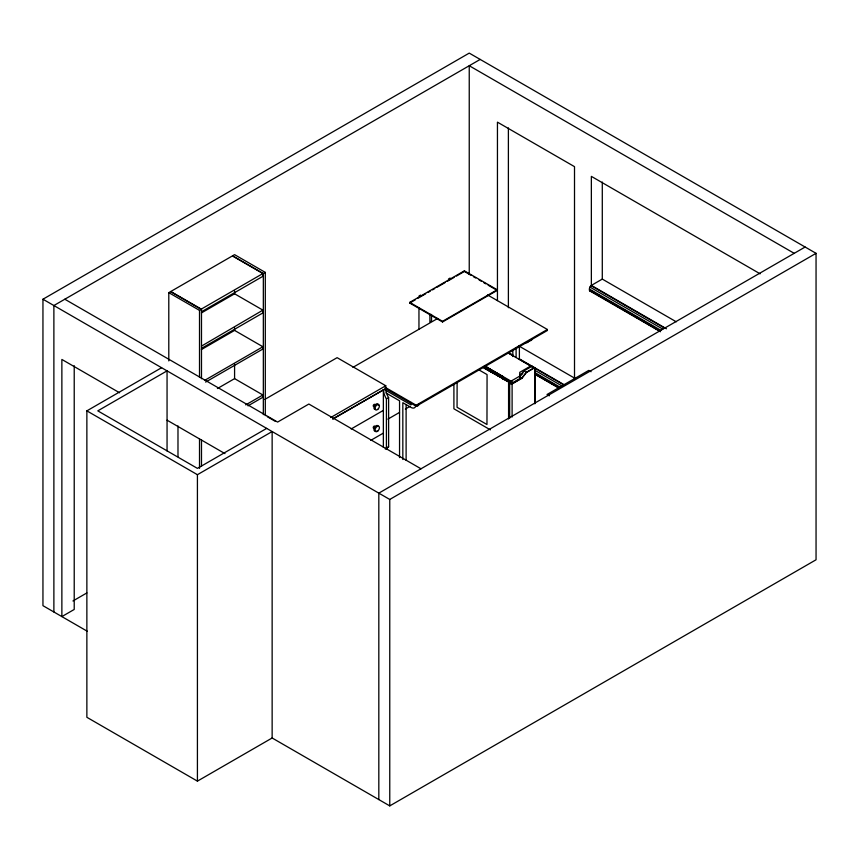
<?xml version="1.0" encoding="UTF-8"?>
<svg xmlns="http://www.w3.org/2000/svg" width="859" height="859" viewBox="0 0 859 859"><rect width="100%" height="100%" fill="white"/><g stroke="black" fill="none" stroke-linecap="round" stroke-linejoin="round"><path stroke-width="1.29" d="M457.117 382.33L457.063 407.295L486.967 424.507L487.064 374.578L479.011 369.939M484.497 366.117L484.497 367.931M502.794 376.478L500.024 375.072L502.794 376.478L502.569 378.379L484.54 368.157L484.669 366.02M484.54 368.157L484.884 366.149L486.849 367.276L486.677 369.198M486.849 367.276L486.731 369.424L487.074 367.405L489.039 368.543L488.921 370.68L489.254 368.672L491.23 369.799L490.886 371.818L491.23 369.799M489.039 368.543L488.868 370.465M491.445 369.928L491.101 371.947L491.445 369.928L493.41 371.067L493.077 373.085L493.41 371.067M500.196 374.986L499.852 376.994L499.97 374.857L498.005 373.719L497.662 375.737L497.791 373.59L495.815 372.452L495.482 374.47L495.6 372.334L493.635 371.195L493.453 373.117M495.6 372.334L495.428 374.245M497.791 373.59L497.608 375.512M499.97 374.857L499.798 376.779M484.487 365.848L509.913 380.526L510.31 382.824L510.31 381.557L504.169 378.014L502.601 378.83L502.869 376.467M502.622 376.575L502.569 378.379M532.634 367.137A1.546 0.891 -60 0 0 532.483 366.589L532.086 366.353A1.546 0.891 -60 0 0 531.538 366.503L523.883 370.927L519.512 376.607L521.939 378.003L526.309 372.323L533.965 367.91A1.546 0.891 -60 0 1 534.513 367.759L534.91 367.996A1.546 0.891 -60 0 1 535.06 368.532L535.06 402.817M87.274 631.258L42.95 605.67L42.95 299.222L469.239 53.108L816.05 253.33L816.05 559.778L389.761 805.892L272.142 737.988L197.42 781.132L86.866 717.297L86.866 410.86L161.589 367.716M480.181 59.421L53.881 305.536L53.881 611.973M168.793 360.92L168.793 292.64L170.769 291.502L201.489 309.24L201.489 378.755M170.769 291.502L234.582 254.661L265.302 272.4L265.302 415.659M170.769 291.759L201.049 309.24L262.897 273.538L232.606 256.046M168.793 292.64L199.513 310.378L201.489 309.24M232.606 255.799L263.337 273.538L265.302 272.4M263.337 276.05L201.489 311.763M201.36 312.966L234.582 293.789L263.337 310.389M263.337 312.665L201.489 348.378M201.36 349.581L234.582 330.404L263.337 347.004M204.485 380.473L262.897 346.757L262.897 349.022L205.634 382.083M217.402 388.547L234.582 378.636L263.337 395.237M418.956 296.054L420.599 295.109M448.484 279.014L450.116 278.058M409.722 302.4L464.386 270.832L497.189 289.773L497.189 290.406L442.525 321.964L409.722 303.034L409.722 302.4L442.525 321.33L497.189 289.773M409.722 303.034L415.412 299.737M417.689 298.427L425.667 293.821M427.943 292.511L430.219 291.19M432.496 289.88L434.772 288.56M437.059 287.25L445.026 282.643M447.303 281.333L454.143 277.382M456.419 276.072L464.386 271.465L471.172 275.385M245.717 404.9L262.897 394.979L262.897 397.255L248.004 405.845M264.84 399.392L337.115 357.666L385.766 385.755L385.766 388.536A11.672 6.743 60 0 0 388.612 397.62L388.612 446.863A11.672 6.743 60 0 0 386.271 449.44M352.931 367.373L437.693 318.442M266.677 428.394L197.42 468.38L97.797 410.86L167.054 370.873L167.054 450.975M86.866 410.86L197.42 474.694L272.142 431.551L272.142 737.988M330.704 417.549L385.766 385.755M332.744 418.891L383.586 389.793A11.672 6.743 60 0 0 386.421 398.887L386.421 448.119A11.672 6.743 60 0 0 385.229 448.913M332.97 419.02L385.766 388.536M386.421 398.887L388.612 397.62M659.948 330.951L589.435 290.235L589.435 289.086A3.361 1.943 -60 0 1 589.865 287.26L590.015 286.96A3.361 1.943 -60 0 1 590.992 285.618L602.288 279.089L676.269 321.803M589.435 290.235L594.407 292.704M351.159 428.974L383.361 410.377M72.951 600.967L86.899 592.914M387.892 419.138L399.51 412.427M405.33 409.077L409.968 406.393M385.122 387.302L416.175 405.223L547.376 329.48L547.376 330.49L416.175 406.232L385.122 388.311M487.074 367.405L488.878 368.64M489.254 368.672L491.058 369.896M370.712 440.399L383.361 433.097M493.635 371.195L495.439 372.43M495.815 372.452L497.619 373.686M498.005 373.719L499.809 374.953M502.601 378.83L510.31 382.824M386.421 448.119L388.612 446.863M519.749 374.846L523.056 372.946M482.887 367.459L508.979 382.051M519.749 375.834L522.132 374.46M509.913 380.526A1.546 0.891 0 0 0 512.104 380.526L519.749 376.113M534.62 367.781L526.309 372.581L521.939 378.261L512.104 383.941M510.568 381.772L508.582 382.921L509.666 383.543A1.922 1.117 0 0 0 512.104 383.683L521.939 378.003M509.913 383.06A1.546 0.891 0 0 0 512.104 383.06L519.749 378.636L519.749 372.323L530.69 366.009A1.546 0.891 -60 0 1 531.775 366.643M805.119 247.027L378.819 493.141L378.819 799.579M42.95 299.222L389.761 499.455L816.05 253.33M794.188 253.33L469.239 65.735L469.239 274.483M760.118 273.817L591.357 176.374L591.357 285.403L666.487 328.782M590.992 285.618L664.973 328.321M589.961 287.078L662.783 329.115M589.435 289.086L661.108 330.457M596.726 294.046L616.375 305.385M619.844 307.393L627.929 312.064M630.248 313.395L638.334 318.066M641.802 320.063L644.11 321.406M646.43 322.737L654.515 327.408M589.789 290.041L659.143 330.661M589.961 291.029L660.474 331.735M473.438 276.695L475.693 277.994M479.086 279.959L481.351 281.258M483.617 282.568L485.872 283.878M488.137 285.177L497.189 290.406M487.579 294.948L547.376 329.48M591.056 371.711L588.78 370.39L547.011 394.506L549.288 395.827M518.739 345.898L575.101 378.432M508.947 352.856L513.553 355.519M519.298 358.837L565.319 385.412M532.193 366.374L534.846 367.91L534.846 403.816M508.603 353.06L512.05 355.046M518.954 359.041L563.815 384.939M507.787 352.791L534.255 368.071M535.168 370.465L562.774 386.41M534.642 372.484L559.95 387.087M536.145 374.094L545.347 379.41M547.645 380.73L559.145 387.377M540 376.575L546.904 380.558M550.361 382.556L557.255 386.539M534.642 373.633L559.145 387.688M534.996 374.009L559.145 387.957M535.168 374.427L559.316 388.365M523.883 370.927L526.309 372.323M484.723 366.235L486.688 367.373M491.284 370.025L493.249 371.163M506.219 379.195L510.31 381.557M490.36 429.844L453.906 408.798L453.906 385.036M384.918 389.836L411.031 404.911L411.031 402.388M385.981 392.971L399.553 400.809L399.553 457.611M420.996 468.789L308.853 404.041L277.607 422.08L64.812 299.222M201.489 346.102L262.897 310.142L262.897 312.418M267.289 416.712L275.395 421.393M119.605 392.788L61.869 359.449L61.869 616.59L74.218 609.461L74.218 365.709M167.054 420.18L224.972 453.616M589.789 290.621L589.993 291.083A2.319 1.342 -60 0 0 591.346 291.19M602.288 182.033L602.288 279.089M574.51 378.647L574.51 166.657L497.447 122.161L497.447 300.618M519.384 345.984L519.384 359.191M516.098 347.874L516.098 357.119M512.823 349.946L512.823 356.549M512.104 380.526L512.104 383.06M512.104 383.683L512.104 417.044M509.666 383.543L509.666 418.279M508.582 382.287L508.582 418.988M508.388 127.927L508.388 307.715M464.386 270.832L464.386 271.465M442.525 321.33L442.525 321.964M431.529 314.437L431.529 320.987L429.897 321.932L429.897 314.072M418.956 308.048L418.956 329.373M416.175 405.223L416.175 406.232M406.114 404.772L406.114 460.252M402.828 459.501L402.828 402.699L411.031 407.434A6.958 4.016 60 0 0 415.788 405.963M389.761 499.455L389.761 805.892M383.361 389.664L383.361 447.335M263.337 273.538L263.337 414.672M262.897 273.28L262.897 275.803M234.582 291.147L234.582 293.789M234.582 327.762L234.582 330.404M234.582 364.184L234.582 378.636M201.489 439.819L201.489 466.233M199.513 310.378L199.513 377.326M199.513 438.906L199.513 468.37M197.42 474.694L197.42 781.132M177.985 425.924L177.985 456.763M376.145 430.821A3.092 1.782 -60 0 1 373.966 429.779A3.092 1.782 -60 0 1 375.77 426.032A3.092 1.782 -60 0 1 378.261 426.429M374.073 428.05A1.16 0.666 -60 0 1 373.257 427.653A1.16 0.666 -60 0 1 373.923 426.247A1.16 0.666 -60 0 1 374.857 426.397M375.576 409.356A3.092 1.782 -60 0 1 373.998 407.391A3.092 1.782 -60 0 1 376.339 403.955A3.092 1.782 -60 0 1 378.336 405.319M374.073 406.328A1.16 0.666 -60 0 1 373.246 405.856A1.16 0.666 -60 0 1 374.073 404.439A1.16 0.666 -60 0 1 374.889 404.911M532.333 338.682A6.958 4.016 60 0 1 528.854 340.69M529.058 340.572A6.958 4.016 60 0 1 525.579 342.58M419.063 404.074A6.958 4.016 60 0 1 416.776 406.2M377.81 431.046A3.092 1.782 -60 0 0 378.787 426.257A3.092 1.782 -60 0 0 375.125 429.5A3.092 1.782 -60 0 0 377.81 431.046M377.81 409.324A3.092 1.782 -60 0 0 378.787 404.535A3.092 1.782 -60 0 0 375.125 407.778A3.092 1.782 -60 0 0 377.81 409.324"/></g></svg>
